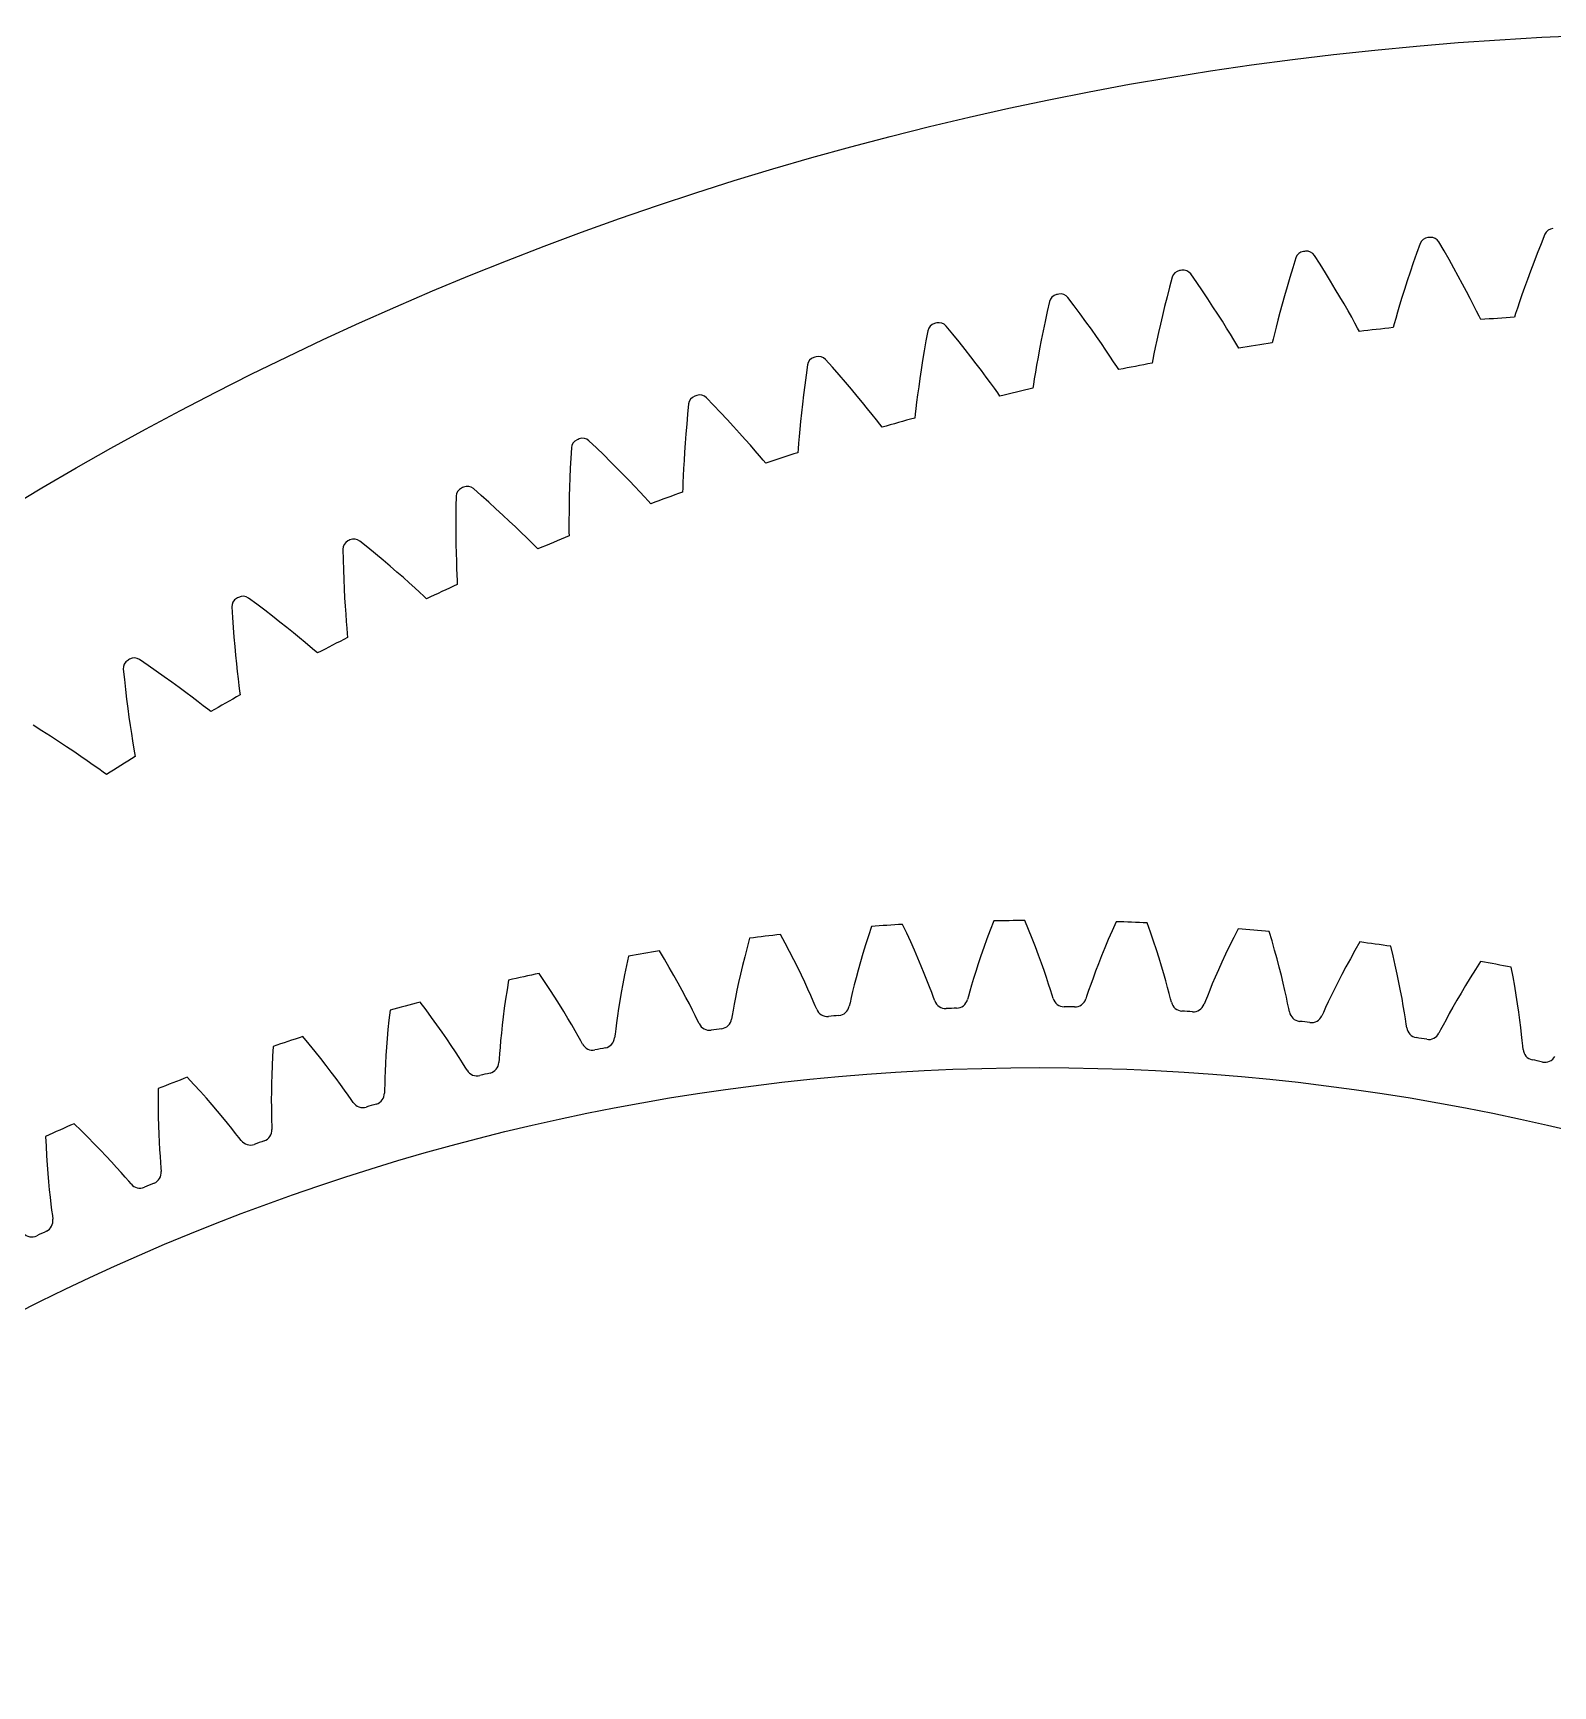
# Model space of a CAD drawing. Header units: millimetres. Extents: x -107 to 107, y -107 to 107.
# Drawn here: x -54.7 to -5.1, y 53.2 to 107.1 of the extents above; entities that cross this region are included whole.
import ezdxf

# ---------------------------------------------------------------- set-up
doc = ezdxf.new("R2010")
doc.units = ezdxf.units.MM

msp = doc.modelspace()

# ---------------------------------------------------------------- linework, layer by layer
at = {"layer": 'journal'}
msp.add_circle((-21.875, 0), 73.3245, dxfattribs=at)
at = {"layer": 'outer'}
msp.add_circle((0, 0), 107.079107, dxfattribs=at)
at = {"layer": 'output_ring'}
for p, q in [((-5.405115, 100.512727), (-5.531711, 100.197564)), ((-12.736417, 99.538612), (-12.918084, 99.825581)), ((-9.587731, 99.891076), (-9.695739, 99.580543)), ((-9.474011, 100.211111), (-9.587731, 99.891076)), ((-8.692094, 99.972992), (-8.861983, 100.267088)), ((-8.529545, 99.687205), (-8.692094, 99.972992)), ((-5.652215, 99.891663), (-5.766123, 99.595781)), ((-5.531711, 100.197564), (-5.652215, 99.891663)), ((-13.627998, 99.420467), (-13.723333, 99.105812)), ((-13.527341, 99.744848), (-13.627998, 99.420467)), ((-12.56242, 99.259647), (-12.736417, 99.538612)), ((-12.396728, 98.989338), (-12.56242, 99.259647)), ((-9.797563, 99.280288), (-9.893153, 98.991193)), ((-9.695739, 99.580543), (-9.797563, 99.280288)), ((-8.374944, 99.410403), (-8.529545, 99.687205)), ((-8.228495, 99.143445), (-8.374944, 99.410403)), ((-5.873351, 99.310797), (-5.973765, 99.037797)), ((-5.766123, 99.595781), (-5.873351, 99.310797)), ((-17.645874, 98.786511), (-17.72838, 98.468251)), ((-17.558446, 99.114704), (-17.645874, 98.786511)), ((-16.759814, 98.940691), (-16.952962, 99.220062)), ((-16.574654, 98.669006), (-16.759814, 98.940691)), ((-13.812905, 98.801678), (-13.896701, 98.508946)), ((-13.723333, 99.105812), (-13.812905, 98.801678)), ((-12.239581, 98.728534), (-12.396728, 98.989338)), ((-12.09131, 98.478279), (-12.239581, 98.728534)), ((-9.982421, 98.714348), (-10.065209, 98.451144)), ((-9.893153, 98.991193), (-9.982421, 98.714348)), ((-8.090487, 98.887386), (-8.228495, 99.143445)), ((-7.961327, 98.643568), (-8.090487, 98.887386)), ((-6.067151, 98.778165), (-6.153168, 98.533746)), ((-5.973765, 99.037797), (-6.067151, 98.778165)), ((-21.560703, 98.321715), (-21.634759, 97.990249)), ((-20.755674, 98.18021), (-20.959985, 98.451524)), ((-20.559657, 97.916252), (-20.755674, 98.18021)), ((-17.805553, 98.160736), (-17.877417, 97.864849)), ((-17.72838, 98.468251), (-17.805553, 98.160736)), ((-16.398144, 98.405634), (-16.574654, 98.669006)), ((-16.230557, 98.151412), (-16.398144, 98.405634)), ((-16.072266, 97.907372), (-16.230557, 98.151412)), ((-13.974677, 98.22871), (-14.04673, 97.962368)), ((-13.896701, 98.508946), (-13.974677, 98.22871)), ((-11.952374, 98.239895), (-12.09131, 98.478279)), ((-11.823445, 98.015135), (-11.952374, 98.239895)), ((-10.14125, 98.20344), (-10.210089, 97.97387)), ((-10.065209, 98.451144), (-10.14125, 98.20344)), ((-7.841612, 98.413768), (-7.961327, 98.643568)), ((-7.732271, 98.200494), (-7.841612, 98.413768)), ((-7.634873, 98.00765), (-7.732271, 98.200494)), ((-6.231253, 98.307154), (-6.300404, 98.102475)), ((-6.153168, 98.533746), (-6.231253, 98.307154)), ((-21.704299, 97.668907), (-21.768946, 97.358517)), ((-21.634759, 97.990249), (-21.704299, 97.668907)), ((-20.372618, 97.660249), (-20.559657, 97.916252)), ((-20.194867, 97.413028), (-20.372618, 97.660249)), ((-17.877417, 97.864849), (-17.943972, 97.581684)), ((-15.923784, 97.674814), (-16.072266, 97.907372)), ((-15.785853, 97.455464), (-15.923784, 97.674814)), ((-14.11267, 97.711786), (-14.172149, 97.479614)), ((-14.04673, 97.962368), (-14.11267, 97.711786)), ((-11.705551, 97.806468), (-11.823445, 98.015135)), ((-11.600417, 97.617729), (-11.705551, 97.806468)), ((-11.511495, 97.456048), (-11.600417, 97.617729)), ((-10.270888, 97.766557), (-10.32186, 97.589216)), ((-10.210089, 97.97387), (-10.270888, 97.766557)), ((-7.552576, 97.842498), (-7.634873, 98.00765)), ((-7.496856, 97.729486), (-7.552576, 97.842498)), ((-6.358521, 97.927346), (-6.397701, 97.80759)), ((-6.300404, 98.102475), (-6.358521, 97.927346)), ((-25.527535, 97.367184), (-25.588097, 97.032989)), ((-24.717433, 97.258419), (-24.932572, 97.521231)), ((-24.51088, 97.002622), (-24.717433, 97.258419)), ((-21.768946, 97.358517), (-21.828761, 97.059961)), ((-20.026815, 97.175603), (-20.194867, 97.413028)), ((-19.869031, 96.949254), (-20.026815, 97.175603)), ((-18.005172, 97.312641), (-18.060903, 97.059592)), ((-17.943972, 97.581684), (-18.005172, 97.312641)), ((-15.659598, 97.251746), (-15.785853, 97.455464)), ((-15.546903, 97.067423), (-15.659598, 97.251746)), ((-14.26824, 97.090747), (-14.297593, 96.968212)), ((-14.224497, 97.270008), (-14.26824, 97.090747)), ((-14.172149, 97.479614), (-14.224497, 97.270008)), ((-11.451241, 97.345387), (-11.511495, 97.456048)), ((-10.32186, 97.589216), (-10.356154, 97.467971)), ((-25.644558, 96.709093), (-25.696573, 96.396338)), ((-25.588097, 97.032989), (-25.644558, 96.709093)), ((-24.31362, 96.754409), (-24.51088, 97.002622)), ((-24.125996, 96.514595), (-24.31362, 96.754409)), ((-21.883785, 96.774331), (-21.934032, 96.503028)), ((-21.828761, 97.059961), (-21.883785, 96.774331)), ((-19.722324, 96.735673), (-19.869031, 96.949254)), ((-19.587917, 96.537239), (-19.722324, 96.735673)), ((-19.467844, 96.357635), (-19.587917, 96.537239)), ((-18.154735, 96.613645), (-18.191178, 96.432758)), ((-18.110924, 96.8252), (-18.154735, 96.613645)), ((-18.060903, 97.059592), (-18.110924, 96.8252)), ((-15.451501, 96.909478), (-15.546903, 97.067423)), ((-15.386812, 96.80135), (-15.451501, 96.909478)), ((-29.452426, 96.252679), (-29.499395, 95.916304)), ((-28.638582, 96.176833), (-28.864194, 96.43071)), ((-28.421832, 95.929617), (-28.638582, 96.176833)), ((-25.744239, 96.095603), (-25.787643, 95.807978)), ((-25.696573, 96.396338), (-25.744239, 96.095603)), ((-23.948461, 96.284175), (-24.125996, 96.514595)), ((-23.781633, 96.064406), (-23.948461, 96.284175)), ((-23.626391, 95.856946), (-23.781633, 96.064406)), ((-22.019943, 96.011703), (-22.055144, 95.798546)), ((-21.979462, 96.247929), (-22.019943, 96.011703)), ((-21.934032, 96.503028), (-21.979462, 96.247929)), ((-19.36612, 96.203686), (-19.467844, 96.357635)), ((-19.297103, 96.098268), (-19.36612, 96.203686)), ((-18.191178, 96.432758), (-18.21554, 96.309134)), ((-29.542683, 95.590386), (-29.581981, 95.27578)), ((-29.499395, 95.916304), (-29.542683, 95.590386)), ((-28.214675, 95.689602), (-28.421832, 95.929617)), ((-28.017486, 95.457589), (-28.214675, 95.689602)), ((-27.830759, 95.234553), (-28.017486, 95.457589)), ((-25.826854, 95.534862), (-25.861909, 95.278131)), ((-25.787643, 95.807978), (-25.826854, 95.534862)), ((-23.484053, 95.664122), (-23.626391, 95.856946)), ((-23.3568, 95.489532), (-23.484053, 95.664122)), ((-23.248921, 95.339832), (-23.3568, 95.489532)), ((-22.084227, 95.616331), (-22.103559, 95.491821)), ((-22.055144, 95.798546), (-22.084227, 95.616331)), ((-33.328926, 94.980031), (-33.362225, 94.642028)), ((-32.512677, 94.937229), (-32.748392, 95.181755)), ((-32.286086, 94.699), (-32.512677, 94.937229)), ((-29.617421, 94.97336), (-29.649133, 94.684212)), ((-29.581981, 95.27578), (-29.617421, 94.97336)), ((-27.655162, 95.021725), (-27.830759, 95.234553)), ((-27.49164, 94.820727), (-27.655162, 95.021725)), ((-25.892784, 95.040459), (-25.919318, 94.82605)), ((-25.861909, 95.278131), (-25.892784, 95.040459)), ((-23.175688, 95.237297), (-23.248921, 95.339832)), ((-33.362225, 94.642028), (-33.392269, 94.314624)), ((-32.069373, 94.467577), (-32.286086, 94.699)), ((-31.862944, 94.243745), (-32.069373, 94.467577)), ((-29.677243, 94.409732), (-29.701865, 94.151791)), ((-29.649133, 94.684212), (-29.677243, 94.409732)), ((-27.341605, 94.633829), (-27.49164, 94.820727)), ((-27.207381, 94.464539), (-27.341605, 94.633829)), ((-27.093524, 94.319334), (-27.207381, 94.464539)), ((-25.940992, 94.642806), (-25.955263, 94.517615)), ((-25.919318, 94.82605), (-25.940992, 94.642806)), ((-33.418785, 93.998684), (-33.44194, 93.695077)), ((-33.392269, 94.314624), (-33.418785, 93.998684)), ((-31.667332, 94.02846), (-31.862944, 94.243745)), ((-31.483254, 93.822923), (-31.667332, 94.02846)), ((-29.723082, 93.913063), (-29.740905, 93.697755)), ((-29.701865, 94.151791), (-29.723082, 93.913063)), ((-27.016196, 94.219852), (-27.093524, 94.319334)), ((-37.150667, 93.551331), (-37.170241, 93.212257)), ((-36.333354, 93.541643), (-36.578785, 93.776415)), ((-36.097295, 93.312792), (-36.333354, 93.541643)), ((-35.871381, 93.090342), (-36.097295, 93.312792)), ((-33.461908, 93.404881), (-33.478872, 93.129487)), ((-33.44194, 93.695077), (-33.461908, 93.404881)), ((-31.31172, 93.628717), (-31.483254, 93.822923)), ((-31.154235, 93.448053), (-31.31172, 93.628717)), ((-31.013261, 93.284342), (-31.154235, 93.448053)), ((-29.755136, 93.513784), (-29.764321, 93.388117)), ((-29.740905, 93.697755), (-29.755136, 93.513784)), ((-37.186992, 92.883904), (-37.200683, 92.567149)), ((-37.170241, 93.212257), (-37.186992, 92.883904)), ((-35.656051, 92.87506), (-35.871381, 93.090342)), ((-35.451875, 92.667879), (-35.656051, 92.87506)), ((-33.493021, 92.87076), (-33.504546, 92.631368)), ((-33.478872, 93.129487), (-33.493021, 92.87076)), ((-30.893612, 93.14387), (-31.013261, 93.284342)), ((-30.812316, 93.047603), (-30.893612, 93.14387)), ((-40.094335, 91.992369), (-40.349079, 92.217002)), ((-37.211515, 92.262852), (-37.219706, 91.972086)), ((-37.200683, 92.567149), (-37.211515, 92.262852)), ((-35.259619, 92.469971), (-35.451875, 92.667879)), ((-35.080356, 92.282876), (-35.259619, 92.469971)), ((-34.915678, 92.108743), (-35.080356, 92.282876)), ((-33.520392, 92.231118), (-33.524478, 92.105183)), ((-33.513629, 92.415515), (-33.520392, 92.231118)), ((-33.504546, 92.631368), (-33.513629, 92.415515)), ((-40.91137, 91.968926), (-40.917186, 91.629337)), ((-39.849196, 91.773272), (-40.094335, 91.992369)), ((-39.614453, 91.56016), (-39.849196, 91.773272)), ((-37.225496, 91.696231), (-37.229148, 91.437143)), ((-37.219706, 91.972086), (-37.225496, 91.696231)), ((-34.768185, 91.950878), (-34.915678, 92.108743)), ((-34.642943, 91.815371), (-34.768185, 91.950878)), ((-34.557812, 91.722478), (-34.642943, 91.815371)), ((-40.920617, 91.300575), (-40.92146, 90.983526)), ((-40.917186, 91.629337), (-40.920617, 91.300575)), ((-39.390575, 91.353781), (-39.614453, 91.56016)), ((-39.17817, 91.155044), (-39.390575, 91.353781)), ((-38.978052, 90.96509), (-39.17817, 91.155044)), ((-37.230962, 91.197481), (-37.23129, 90.981437)), ((-37.229148, 91.437143), (-37.230962, 91.197481)), ((-40.92146, 90.983526), (-40.919951, 90.67904)), ((-40.919951, 90.67904), (-40.916352, 90.388181)), ((-38.791354, 90.785414), (-38.978052, 90.96509)), ((-38.619755, 90.618097), (-38.791354, 90.785414)), ((-38.465986, 90.46634), (-38.619755, 90.618097)), ((-37.23129, 90.981437), (-37.230575, 90.796917)), ((-37.230575, 90.796917), (-37.229553, 90.67092)), ((-44.604855, 90.235417), (-44.596905, 89.895871)), ((-43.789442, 90.291951), (-44.05308, 90.506076)), ((-43.535625, 90.082969), (-43.789442, 90.291951)), ((-43.292438, 89.879545), (-43.535625, 90.082969)), ((-40.916352, 90.388181), (-40.910958, 90.112318)), ((-40.910958, 90.112318), (-40.904107, 89.853295)), ((-38.335354, 90.33602), (-38.465986, 90.46634)), ((-38.246529, 90.246653), (-38.335354, 90.33602)), ((-44.596905, 89.895871), (-44.58701, 89.56724)), ((-44.58701, 89.56724), (-44.575003, 89.250417)), ((-43.060381, 89.682408), (-43.292438, 89.879545)), ((-42.840096, 89.492443), (-43.060381, 89.682408)), ((-40.904107, 89.853295), (-40.896207, 89.613756)), ((-40.896207, 89.613756), (-40.88778, 89.397876)), ((-44.575003, 89.250417), (-44.561156, 88.946243)), ((-42.632445, 89.310755), (-42.840096, 89.492443)), ((-42.438619, 89.138792), (-42.632445, 89.310755)), ((-42.26038, 88.978567), (-42.438619, 89.138792)), ((-40.88778, 89.397876), (-40.879587, 89.213537)), ((-40.879587, 89.213537), (-40.873461, 89.087684)), ((-47.412602, 88.443184), (-47.684701, 88.646449)), ((-47.150525, 88.244659), (-47.412602, 88.443184)), ((-44.561156, 88.946243), (-44.545773, 88.655768)), ((-44.545773, 88.655768), (-44.529203, 88.38035)), ((-42.100587, 88.833166), (-42.26038, 88.978567)), ((-41.964781, 88.708246), (-42.100587, 88.833166)), ((-41.872407, 88.622552), (-41.964781, 88.708246)), ((-48.225055, 88.353651), (-48.20335, 88.014707)), ((-48.20335, 88.014707), (-48.180146, 87.686746)), ((-46.899294, 88.051258), (-47.150525, 88.244659)), ((-46.659438, 87.863688), (-46.899294, 88.051258)), ((-44.529203, 88.38035), (-44.511861, 88.121818)), ((-44.511861, 88.121818), (-44.494261, 87.882796)), ((-48.180146, 87.686746), (-48.15531, 87.37067)), ((-48.15531, 87.37067), (-48.129147, 87.067307)), ((-46.431636, 87.682805), (-46.659438, 87.863688)), ((-46.216792, 87.509681), (-46.431636, 87.682805)), ((-46.016157, 87.345715), (-46.216792, 87.509681)), ((-44.494261, 87.882796), (-44.477091, 87.667435)), ((-44.477091, 87.667435), (-44.461435, 87.483579)), ((-44.461435, 87.483579), (-44.450213, 87.358078)), ((-48.129147, 87.067307), (-48.102005, 86.777695)), ((-45.831571, 87.192845), (-46.016157, 87.345715)), ((-45.666017, 87.054039), (-45.831571, 87.192845)), ((-45.52526, 86.934725), (-45.666017, 87.054039)), ((-45.42949, 86.852845), (-45.52526, 86.934725)), ((-51.766021, 86.326721), (-51.730598, 85.988934)), ((-50.957864, 86.449105), (-51.237977, 86.641176)), ((-50.687957, 86.261364), (-50.957864, 86.449105)), ((-48.102005, 86.777695), (-48.074287, 86.503174)), ((-48.074287, 86.503174), (-48.046482, 86.245557)), ((-51.730598, 85.988934), (-51.694122, 85.662184)), ((-50.429095, 86.078303), (-50.687957, 86.261364)), ((-50.181834, 85.900607), (-50.429095, 86.078303)), ((-49.946889, 85.729105), (-50.181834, 85.900607)), ((-48.046482, 86.245557), (-48.01921, 86.007445)), ((-48.01921, 86.007445), (-47.993327, 85.792956)), ((-47.993327, 85.792956), (-47.970233, 85.609886)), ((-51.694122, 85.662184), (-51.656497, 85.347373)), ((-51.656497, 85.347373), (-51.618062, 85.04532)), ((-49.725206, 85.56483), (-49.946889, 85.729105)), ((-49.51809, 85.409129), (-49.725206, 85.56483)), ((-49.32746, 85.263865), (-49.51809, 85.409129)), ((-49.156417, 85.131882), (-49.32746, 85.263865)), ((-47.970233, 85.609886), (-47.953934, 85.484943)), ((-51.618062, 85.04532), (-51.579205, 84.757045)), ((-51.579205, 84.757045), (-51.540386, 84.483874)), ((-49.010941, 85.018371), (-49.156417, 85.131882)), ((-48.911931, 84.94044), (-49.010941, 85.018371)), ((-54.419402, 84.31299), (-54.707069, 84.493551)), ((-54.142108, 84.136342), (-54.419402, 84.31299)), ((-53.87604, 83.963922), (-54.142108, 84.136342)), ((-51.540386, 84.483874), (-51.502163, 84.227595)), ((-51.502163, 84.227595), (-51.465264, 83.990783)), ((-53.621782, 83.796392), (-53.87604, 83.963922)), ((-53.38008, 83.634552), (-53.621782, 83.796392)), ((-53.151921, 83.479396), (-53.38008, 83.634552)), ((-51.465264, 83.990783), (-51.43071, 83.77752)), ((-51.43071, 83.77752), (-51.400215, 83.595536)), ((-51.400215, 83.595536), (-51.378867, 83.471357)), ((-52.938665, 83.332216), (-53.151921, 83.479396)), ((-52.742305, 83.194797), (-52.938665, 83.332216)), ((-52.566054, 83.069854), (-52.742305, 83.194797)), ((-52.416098, 82.962332), (-52.566054, 83.069854)), ((-52.31401, 82.888477), (-52.416098, 82.962332))]:
    msp.add_line(p, q, dxfattribs=at)
for centre, radius, start, end in [((-9.192303, 100.107956), 0.3, 95.24641, 159.888554), ((0, 0), 100.829107, 95.205203, 95.24641), ((-9.120304, 100.114542), 0.3, 30.563059, 95.205203), ((-5.127819, 100.398241), 0.3, 92.923829, 157.565973), ((-13.241685, 99.653195), 0.3, 97.568991, 162.211134), ((0, 0), 100.829107, 97.527784, 97.568991), ((-13.170011, 99.662692), 0.3, 32.88564, 97.527784), ((-17.26931, 99.034703), 0.3, 99.891571, 164.533715), ((0, 0), 100.829107, 99.850364, 99.891571), ((-17.19808, 99.047097), 0.3, 35.20822, 99.850364), ((-21.268562, 98.253497), 0.3, 102.214152, 166.856296), ((0, 0), 100.829107, 102.172945, 102.214152), ((-21.197893, 98.268768), 0.3, 37.530801, 102.172945), ((0, 0), 100.829107, 104.495526, 104.536732), ((-25.162878, 97.328983), 0.3, 39.853382, 104.495526), ((0, 0), 98.016607, 93.742448, 94.386584), ((-25.23287, 97.310861), 0.3, 104.536732, 169.178876), ((0, 0), 98.016607, 96.065028, 96.709165), ((0, 0), 98.016607, 98.387609, 99.031746), ((-29.15572, 96.208344), 0.3, 106.859313, 171.501457), ((0, 0), 100.829107, 106.818106, 106.859313), ((-29.08652, 96.229287), 0.3, 42.175962, 106.818106), ((0, 0), 98.016607, 100.71019, 101.354326), ((0, 0), 98.016607, 103.03277, 103.676907), ((-33.030667, 94.947756), 0.3, 109.181894, 173.824038), ((0, 0), 100.829107, 109.140687, 109.181894), ((-32.962373, 94.971487), 0.3, 44.498543, 109.140687), ((0, 0), 98.016607, 105.355351, 105.999488), ((0, 0), 100.829107, 111.463268, 111.504474), ((-36.784069, 93.557649), 0.3, 46.821124, 111.463268), ((-36.851345, 93.53117), 0.3, 111.504474, 176.146618), ((0, 0), 98.016607, 107.677932, 108.322068), ((-40.611477, 91.960912), 0.3, 113.827055, 178.469199), ((0, 0), 100.829107, 113.785848, 113.827055), ((-40.545328, 91.990096), 0.3, 49.143704, 113.785848), ((0, 0), 98.016607, 110.000512, 110.644649), ((0, 0), 98.016607, 112.323093, 112.96723), ((-44.304884, 90.239563), 0.3, 116.149636, 180.79178), ((0, 0), 100.829107, 116.108429, 116.149636), ((-44.239972, 90.271403), 0.3, 51.466285, 116.108429), ((0, 0), 98.016607, 114.645674, 115.28981), ((-47.925498, 88.36995), 0.3, 118.472216, 183.11436), ((0, 0), 100.829107, 118.431009, 118.472216), ((-47.86193, 88.404395), 0.3, 53.788866, 118.431009), ((0, 0), 98.016607, 116.968254, 117.612391), ((-51.46737, 86.355146), 0.3, 120.794797, 185.436941), ((0, 0), 100.829107, 120.75359, 120.794797), ((-51.405251, 86.392138), 0.3, 56.111446, 120.75359), ((0, 0), 98.016607, 119.290835, 119.934972), ((0, 0), 98.016607, 121.613416, 122.257552)]:
    msp.add_arc(centre, radius, start, end, dxfattribs=at)
at = {"layer": 'thin_ring_external'}
for p, q in [((-30.177713, 77.384402), (-30.329353, 77.666206)), ((-27.367479, 77.93169), (-27.466586, 77.62741)), ((-26.215589, 77.7074), (-26.352642, 77.996579)), ((-26.086136, 77.426407), (-26.215589, 77.7074)), ((-23.49559, 77.811659), (-23.603154, 77.521582)), ((-23.381076, 78.110482), (-23.49559, 77.811659)), ((-22.242141, 77.827668), (-22.364249, 78.123468)), ((-22.127205, 77.540431), (-22.242141, 77.827668)), ((-19.520367, 77.792907), (-19.642602, 77.5087)), ((-19.390744, 78.085492), (-19.520367, 77.792907)), ((-18.267735, 77.744892), (-18.374581, 78.046542)), ((-18.167615, 77.452162), (-18.267735, 77.744892)), ((-15.406893, 77.856787), (-15.551286, 77.571202)), ((-14.302741, 77.45929), (-14.394044, 77.766001)), ((-34.118176, 76.859517), (-34.284007, 77.133211)), ((-31.422994, 77.24064), (-31.500412, 76.941105)), ((-31.339553, 77.549583), (-31.422994, 77.24064)), ((-30.034081, 77.110385), (-30.177713, 77.384402)), ((-27.559198, 77.332219), (-27.645371, 77.046816)), ((-27.466586, 77.62741), (-27.559198, 77.332219)), ((-25.964316, 77.154303), (-26.086136, 77.426407)), ((-25.850192, 76.89193), (-25.964316, 77.154303)), ((-23.703787, 77.240951), (-23.797491, 76.970611)), ((-23.603154, 77.521582), (-23.703787, 77.240951)), ((-22.019437, 77.262462), (-22.127205, 77.540431)), ((-21.918859, 76.994604), (-22.019437, 77.262462)), ((-19.757433, 77.233574), (-19.864819, 76.968371)), ((-19.642602, 77.5087), (-19.757433, 77.233574)), ((-18.074181, 77.169053), (-18.167615, 77.452162)), ((-17.987412, 76.896409), (-18.074181, 77.169053)), ((-15.687873, 77.293606), (-15.816603, 77.024703)), ((-15.551286, 77.571202), (-15.687873, 77.293606)), ((-14.217698, 77.161829), (-14.302741, 77.45929)), ((-14.138841, 76.874318), (-14.217698, 77.161829)), ((-11.598703, 77.147122), (-11.749287, 76.876863)), ((-11.439916, 77.424961), (-11.598703, 77.147122)), ((-10.357501, 76.971604), (-10.433024, 77.282578)), ((-35.354492, 76.652358), (-35.416515, 76.34926)), ((-35.286935, 76.965159), (-35.354492, 76.652358)), ((-33.96074, 76.593192), (-34.118176, 76.859517)), ((-33.811804, 76.334931), (-33.96074, 76.593192)), ((-31.5719, 76.651674), (-31.637544, 76.373187)), ((-31.500412, 76.941105), (-31.5719, 76.651674)), ((-29.898526, 76.844857), (-30.034081, 77.110385)), ((-29.771155, 76.588653), (-29.898526, 76.844857)), ((-29.65213, 76.3428), (-29.771155, 76.588653)), ((-27.725149, 76.772044), (-27.798554, 76.508943)), ((-27.645371, 77.046816), (-27.725149, 76.772044)), ((-25.743877, 76.64032), (-25.850192, 76.89193)), ((-25.645551, 76.400786), (-25.743877, 76.64032)), ((-23.884235, 76.711602), (-23.963936, 76.465244)), ((-23.797491, 76.970611), (-23.884235, 76.711602)), ((-21.82553, 76.737894), (-21.918859, 76.994604)), ((-21.739563, 76.493652), (-21.82553, 76.737894)), ((-19.964674, 76.714128), (-20.05685, 76.472161)), ((-19.864819, 76.968371), (-19.964674, 76.714128)), ((-17.907312, 76.635268), (-17.987412, 76.896409)), ((-17.833929, 76.386955), (-17.907312, 76.635268)), ((-15.93739, 76.765329), (-16.050097, 76.516517)), ((-15.816603, 77.024703), (-15.93739, 76.765329)), ((-14.066107, 76.597599), (-14.138841, 76.874318)), ((-13.999445, 76.332709), (-14.066107, 76.597599)), ((-11.891579, 76.614883), (-12.025452, 76.362015)), ((-11.749287, 76.876863), (-11.891579, 76.614883)), ((-10.287757, 76.670189), (-10.357501, 76.971604)), ((-10.223685, 76.379027), (-10.287757, 76.670189)), ((-7.500164, 76.791143), (-7.67293, 76.521774)), ((-6.442309, 76.283109), (-6.501855, 76.597533)), ((-39.199326, 76.179941), (-39.250823, 75.864098)), ((-38.026698, 76.134114), (-38.206288, 76.398983)), ((-37.855869, 75.876175), (-38.026698, 76.134114)), ((-35.473131, 76.056557), (-35.524469, 75.775082)), ((-35.416515, 76.34926), (-35.473131, 76.056557)), ((-33.671517, 76.085565), (-33.811804, 76.334931)), ((-33.540094, 75.84611), (-33.671517, 76.085565)), ((-31.697419, 76.106681), (-31.751579, 75.853479)), ((-31.637544, 76.373187), (-31.697419, 76.106681)), ((-29.541702, 76.108599), (-29.65213, 76.3428)), ((-29.440259, 75.887772), (-29.541702, 76.108599)), ((-27.865571, 76.258837), (-27.926125, 76.023489)), ((-27.798554, 76.508943), (-27.865571, 76.258837)), ((-25.555516, 76.175067), (-25.645551, 76.400786)), ((-25.474284, 75.965621), (-25.555516, 76.175067)), ((-24.036428, 76.233295), (-24.101389, 76.018245)), ((-23.963936, 76.465244), (-24.036428, 76.233295)), ((-21.661171, 76.263631), (-21.739563, 76.493652)), ((-21.590739, 76.05031), (-21.661171, 76.263631)), ((-21.529011, 75.857556), (-21.590739, 76.05031)), ((-20.141091, 76.244217), (-20.216948, 76.032765)), ((-20.05685, 76.472161), (-20.141091, 76.244217)), ((-17.767384, 76.153231), (-17.833929, 76.386955)), ((-17.707936, 75.936592), (-17.767384, 76.153231)), ((-16.250278, 76.056226), (-16.336832, 75.848923)), ((-16.154508, 76.279572), (-16.250278, 76.056226)), ((-16.050097, 76.516517), (-16.154508, 76.279572)), ((-13.938837, 76.080973), (-13.999445, 76.332709)), ((-13.884313, 75.844156), (-13.938837, 76.080973)), ((-12.150716, 76.119282), (-12.267089, 75.887978)), ((-12.025452, 76.362015), (-12.150716, 76.119282)), ((-10.165174, 76.098955), (-10.223685, 76.379027)), ((-10.112125, 75.831007), (-10.165174, 76.098955)), ((-7.837117, 76.259556), (-7.9926, 76.005184)), ((-7.67293, 76.521774), (-7.837117, 76.259556)), ((-6.388047, 75.978526), (-6.442309, 76.283109)), ((-39.297289, 75.558229), (-39.338886, 75.263017)), ((-39.250823, 75.864098), (-39.297289, 75.558229)), ((-37.69394, 75.625856), (-37.855869, 75.876175)), ((-37.541103, 75.383979), (-37.69394, 75.625856)), ((-35.570658, 75.505866), (-35.611819, 75.250229)), ((-35.524469, 75.775082), (-35.570658, 75.505866)), ((-33.417852, 75.617853), (-33.540094, 75.84611)), ((-33.305266, 75.402494), (-33.417852, 75.617853)), ((-31.800037, 75.615347), (-31.842726, 75.394793)), ((-31.751579, 75.853479), (-31.800037, 75.615347)), ((-29.348439, 75.682747), (-29.440259, 75.887772)), ((-29.267374, 75.497294), (-29.348439, 75.682747)), ((-28.026813, 75.60849), (-28.065397, 75.44007)), ((-27.980021, 75.805403), (-28.026813, 75.60849)), ((-27.926125, 76.023489), (-27.980021, 75.805403)), ((-25.402794, 75.776271), (-25.474284, 75.965621)), ((-25.343074, 75.614136), (-25.402794, 75.776271)), ((-25.301126, 75.503288), (-25.343074, 75.614136)), ((-24.205308, 75.657748), (-24.238647, 75.544014)), ((-24.158174, 75.823978), (-24.205308, 75.657748)), ((-24.101389, 76.018245), (-24.158174, 75.823978)), ((-21.477647, 75.692584), (-21.529011, 75.857556)), ((-21.441414, 75.579739), (-21.477647, 75.692584)), ((-20.339138, 75.678043), (-20.378242, 75.56616)), ((-20.283579, 75.84165), (-20.339138, 75.678043)), ((-20.216948, 76.032765), (-20.283579, 75.84165)), ((-17.65613, 75.740938), (-17.707936, 75.936592)), ((-17.613257, 75.573558), (-17.65613, 75.740938)), ((-17.582833, 75.45901), (-17.613257, 75.573558)), ((-16.476976, 75.500904), (-16.521741, 75.391163)), ((-16.413135, 75.66146), (-16.476976, 75.500904)), ((-16.336832, 75.848923), (-16.413135, 75.66146)), ((-13.836004, 75.624764), (-13.884313, 75.844156)), ((-13.794256, 75.42672), (-13.836004, 75.624764)), ((-12.374139, 75.669814), (-12.471165, 75.4672)), ((-12.267089, 75.887978), (-12.374139, 75.669814)), ((-10.064449, 75.576504), (-10.112125, 75.831007)), ((-10.022088, 75.337212), (-10.064449, 75.576504)), ((-8.276705, 75.523461), (-8.404737, 75.298401)), ((-8.13921, 75.759482), (-8.276705, 75.523461)), ((-7.9926, 76.005184), (-8.13921, 75.759482)), ((-6.338924, 75.684472), (-6.388047, 75.978526)), ((-6.294791, 75.401778), (-6.338924, 75.684472)), ((-43.066521, 75.195978), (-43.101824, 74.877918)), ((-41.893082, 75.210086), (-42.085962, 75.46544)), ((-41.709305, 74.961206), (-41.893082, 75.210086)), ((-41.534806, 74.719482), (-41.709305, 74.961206)), ((-39.375785, 74.979287), (-39.408167, 74.708064)), ((-39.338886, 75.263017), (-39.375785, 74.979287)), ((-37.397625, 75.151547), (-37.541103, 75.383979)), ((-37.263887, 74.929829), (-37.397625, 75.151547)), ((-35.648055, 75.009933), (-35.679427, 74.787487)), ((-35.611819, 75.250229), (-35.648055, 75.009933)), ((-33.203096, 75.202425), (-33.305266, 75.402494)), ((-33.112667, 75.021353), (-33.203096, 75.202425)), ((-33.036723, 74.866154), (-33.112667, 75.021353)), ((-31.909337, 75.025577), (-31.930904, 74.909036)), ((-31.879403, 75.195748), (-31.909337, 75.025577)), ((-31.842726, 75.394793), (-31.879403, 75.195748)), ((-29.199453, 75.33842), (-29.267374, 75.497294)), ((-29.151899, 75.229859), (-29.199453, 75.33842)), ((-28.065397, 75.44007), (-28.092886, 75.324782)), ((-13.759986, 75.25737), (-13.794256, 75.42672)), ((-13.73545, 75.141417), (-13.759986, 75.25737)), ((-12.628896, 75.126791), (-12.679207, 75.019479)), ((-12.55694, 75.283878), (-12.628896, 75.126791)), ((-12.471165, 75.4672), (-12.55694, 75.283878)), ((-9.985045, 75.11564), (-10.022088, 75.337212)), ((-9.953464, 74.915723), (-9.985045, 75.11564)), ((-8.522786, 75.085987), (-8.630032, 74.888592)), ((-8.404737, 75.298401), (-8.522786, 75.085987)), ((-6.255493, 75.13147), (-6.294791, 75.401778)), ((-6.220874, 74.874865), (-6.255493, 75.13147)), ((-43.132611, 74.570075), (-43.159079, 74.273124)), ((-43.101824, 74.877918), (-43.132611, 74.570075)), ((-41.369818, 74.485724), (-41.534806, 74.719482)), ((-41.214659, 74.260921), (-41.369818, 74.485724)), ((-39.436221, 74.450659), (-39.46014, 74.208826)), ((-39.408167, 74.708064), (-39.436221, 74.450659)), ((-37.140452, 74.7205), (-37.263887, 74.929829)), ((-37.0282, 74.525908), (-37.140452, 74.7205)), ((-36.928643, 74.34969), (-37.0282, 74.525908)), ((-35.705892, 74.586828), (-35.727099, 74.415351)), ((-35.679427, 74.787487), (-35.705892, 74.586828)), ((-32.983688, 74.760163), (-33.036723, 74.866154)), ((-9.927885, 74.744843), (-9.953464, 74.915723)), ((-9.909302, 74.62779), (-9.927885, 74.744843)), ((-8.804939, 74.556681), (-8.860663, 74.452078)), ((-8.725056, 74.709889), (-8.804939, 74.556681)), ((-8.630032, 74.888592), (-8.725056, 74.709889)), ((-6.190787, 74.633722), (-6.220874, 74.874865)), ((-6.165106, 74.410548), (-6.190787, 74.633722)), ((-46.878429, 74.015837), (-46.897445, 73.69639)), ((-45.707242, 74.089844), (-45.912908, 74.335016)), ((-45.510996, 73.850672), (-45.707242, 74.089844)), ((-43.181443, 73.987881), (-43.199935, 73.715358)), ((-43.159079, 74.273124), (-43.181443, 73.987881)), ((-41.069775, 74.046322), (-41.214659, 74.260921)), ((-40.935812, 73.843568), (-41.069775, 74.046322)), ((-39.480113, 73.985069), (-39.496298, 73.783321)), ((-39.46014, 74.208826), (-39.480113, 73.985069)), ((-36.844873, 74.198572), (-36.928643, 74.34969)), ((-36.786496, 74.095426), (-36.844873, 74.198572)), ((-35.727099, 74.415351), (-35.742686, 74.297861)), ((-6.143774, 74.209279), (-6.165106, 74.410548)), ((-6.126954, 74.037316), (-6.143774, 74.209279)), ((-6.114372, 73.919466), (-6.126954, 74.037316)), ((-46.912474, 73.387377), (-46.923745, 73.089461)), ((-46.897445, 73.69639), (-46.912474, 73.387377)), ((-45.324382, 73.618173), (-45.510996, 73.850672)), ((-45.147673, 73.393145), (-45.324382, 73.618173)), ((-44.981239, 73.176558), (-45.147673, 73.393145)), ((-43.214809, 73.456856), (-43.226348, 73.214118)), ((-43.199935, 73.715358), (-43.214809, 73.456856)), ((-40.81377, 73.654962), (-40.935812, 73.843568)), ((-40.705346, 73.484057), (-40.81377, 73.654962)), ((-40.613969, 73.337413), (-40.705346, 73.484057)), ((-39.508721, 73.610984), (-39.518289, 73.492852)), ((-39.496298, 73.783321), (-39.508721, 73.610984)), ((-49.459225, 72.776309), (-49.677142, 73.01066)), ((-46.931515, 72.803448), (-46.936067, 72.530337)), ((-46.923745, 73.089461), (-46.931515, 72.803448)), ((-44.825585, 72.969636), (-44.981239, 73.176558)), ((-44.681444, 72.773987), (-44.825585, 72.969636)), ((-43.23487, 72.989632), (-43.240733, 72.787321)), ((-43.226348, 73.214118), (-43.23487, 72.989632)), ((-40.550401, 73.237383), (-40.613969, 73.337413)), ((-50.625106, 72.642598), (-50.627786, 72.322596)), ((-50.627786, 72.322596), (-50.627017, 72.013219)), ((-49.251024, 72.54747), (-49.459225, 72.776309)), ((-49.052781, 72.324803), (-49.251024, 72.54747)), ((-48.864813, 72.109091), (-49.052781, 72.324803)), ((-46.936067, 72.530337), (-46.937723, 72.271412)), ((-46.937723, 72.271412), (-46.936853, 72.028401)), ((-44.549932, 72.591858), (-44.681444, 72.773987)), ((-44.432922, 72.426713), (-44.549932, 72.591858)), ((-44.334177, 72.284926), (-44.432922, 72.426713)), ((-44.265585, 72.188272), (-44.334177, 72.284926)), ((-43.24434, 72.614575), (-43.247863, 72.496107)), ((-43.240733, 72.787321), (-43.24434, 72.614575)), ((-50.627017, 72.013219), (-50.623062, 71.715116)), ((-48.687536, 71.901285), (-48.864813, 72.109091)), ((-48.521521, 71.702581), (-48.687536, 71.901285)), ((-46.936853, 72.028401), (-46.933901, 71.803773)), ((-46.933901, 71.803773), (-46.929426, 71.601427)), ((-53.139245, 71.27291), (-53.368844, 71.495828)), ((-52.91963, 71.055), (-53.139245, 71.27291)), ((-50.623062, 71.715116), (-50.616218, 71.429079)), ((-50.616218, 71.429079), (-50.606819, 71.156092)), ((-48.367578, 71.514547), (-48.521521, 71.702581)), ((-48.226937, 71.339371), (-48.367578, 71.514547)), ((-48.101648, 71.180415), (-48.226937, 71.339371)), ((-46.929426, 71.601427), (-46.924208, 71.428722)), ((-46.924208, 71.428722), (-46.921678, 71.310229)), ((-54.296777, 71.079842), (-54.283115, 70.760121)), ((-54.283115, 70.760121), (-54.266549, 70.451186)), ((-52.710277, 70.842746), (-52.91963, 71.055)), ((-52.511539, 70.636913), (-52.710277, 70.842746)), ((-50.606819, 71.156092), (-50.595251, 70.897421)), ((-50.595251, 70.897421), (-50.581974, 70.654771)), ((-50.581974, 70.654771), (-50.567557, 70.430587)), ((-47.995792, 71.043855), (-48.101648, 71.180415)), ((-47.922353, 70.95083), (-47.995792, 71.043855)), ((-54.266549, 70.451186), (-54.247378, 70.153675)), ((-54.247378, 70.153675), (-54.225938, 69.868361)), ((-52.323883, 70.43843), (-52.511539, 70.636913)), ((-52.147938, 70.248462), (-52.323883, 70.43843)), ((-51.984595, 70.068533), (-52.147938, 70.248462)), ((-50.567557, 70.430587), (-50.552755, 70.228733)), ((-50.552755, 70.228733), (-50.538726, 70.05652)), ((-54.225938, 69.868361), (-54.202612, 69.596209)), ((-54.202612, 69.596209), (-54.177852, 69.338466)), ((-51.835193, 69.900767), (-51.984595, 70.068533)), ((-51.701951, 69.748416), (-51.835193, 69.900767)), ((-51.58926, 69.617439), (-51.701951, 69.748416)), ((-51.511168, 69.528285), (-51.58926, 69.617439)), ((-50.538726, 70.05652), (-50.530149, 69.938311)), ((-54.177852, 69.338466), (-54.152202, 69.096811)), ((-54.152202, 69.096811), (-54.126356, 68.873656)), ((-54.126356, 68.873656), (-54.101268, 68.67282)), ((-54.101268, 68.67282), (-54.078463, 68.501548)), ((-54.078463, 68.501548), (-54.063861, 68.383932))]:
    msp.add_line(p, q, dxfattribs=at)
for centre, radius, start, end in [((-21.875, 0), 78.125, 96.21247, 96.958262), ((-21.875, 0), 78.125, 93.28564, 94.031433), ((-21.875, 0), 78.125, 90.358811, 91.104604), ((-21.875, 0), 78.125, 87.431982, 88.177774), ((-21.875, 0), 78.125, 84.505153, 85.250945), ((-21.875, 0), 78.125, 99.139299, 99.885091), ((-21.875, 0), 78.125, 81.578323, 82.324116), ((-21.875, 0), 78.125, 78.651494, 79.397286), ((-21.875, 0), 78.125, 102.066128, 102.811921), ((-24.946479, 75.625152), 0.375, 198.963802, 272.325762), ((-24.601582, 75.638373), 0.375, 272.064482, 345.426442), ((-21.081008, 75.683335), 0.375, 196.036973, 269.398933), ((-20.735885, 75.678928), 0.375, 269.137652, 342.499612), ((-21.875, 0), 78.125, 104.992957, 105.73875), ((-28.803938, 75.369672), 0.375, 201.890632, 275.252592), ((-21.875, 0), 75.3125, 94.991311, 95.252592), ((-28.460165, 75.400486), 0.375, 274.991311, 348.353271), ((-21.875, 0), 75.3125, 92.064482, 92.325762), ((-21.875, 0), 75.3125, 89.137652, 89.398933), ((-17.217607, 75.544069), 0.375, 193.110144, 266.472104), ((-21.875, 0), 75.3125, 86.210823, 86.472104), ((-16.87316, 75.522045), 0.375, 266.210823, 339.572783), ((-13.366358, 75.207717), 0.375, 190.183314, 263.545275), ((-13.023484, 75.168134), 0.375, 263.283994, 336.645954), ((-32.64332, 74.917561), 0.375, 204.817461, 278.179421), ((-21.875, 0), 75.3125, 97.91814, 98.179421), ((-32.301569, 74.965888), 0.375, 277.91814, 351.2801), ((-21.875, 0), 75.3125, 83.283994, 83.545275), ((-9.537306, 74.675156), 0.375, 187.256485, 260.618445), ((-9.196901, 74.618117), 0.375, 260.357164, 333.719125), ((-21.875, 0), 78.125, 107.919787, 108.665579), ((-36.454608, 74.269999), 0.375, 207.74429, 281.10625), ((-21.875, 0), 75.3125, 100.844969, 101.10625), ((-36.115771, 74.335712), 0.375, 280.844969, 354.206929), ((-21.875, 0), 75.3125, 80.357164, 80.618445), ((-5.740442, 73.947777), 0.375, 184.329656, 257.691616), ((-39.89282, 73.511603), 0.375, 283.771799, 357.133759), ((-21.875, 0), 75.3125, 77.430335, 77.691616), ((-5.403393, 73.873431), 0.375, 257.430335, 330.792295), ((-21.875, 0), 78.125, 110.846616, 111.592408), ((-40.22786, 73.428674), 0.375, 210.671119, 284.033079), ((-21.875, 0), 75.3125, 103.771799, 104.033079), ((-43.622863, 72.495711), 0.375, 286.698628, 0.060588), ((-43.953232, 72.395783), 0.375, 213.597949, 286.959909), ((-21.875, 0), 75.3125, 106.698628, 106.959909), ((-21.875, 0), 78.125, 113.773445, 114.519238), ((-47.296168, 71.290686), 0.375, 289.625457, 2.987417), ((-47.621004, 71.174019), 0.375, 216.524778, 289.886738), ((-21.875, 0), 75.3125, 109.625457, 109.886738), ((-50.903153, 69.899671), 0.375, 292.552286, 5.914247), ((-51.221607, 69.76657), 0.375, 219.451607, 292.813567), ((-21.875, 0), 75.3125, 112.552286, 112.813567), ((-21.875, 0), 75.3125, 115.479116, 115.740397), ((-54.434406, 68.326296), 0.375, 295.479116, 8.841076), ((-54.745649, 68.177108), 0.375, 222.378436, 295.740397)]:
    msp.add_arc(centre, radius, start, end, dxfattribs=at)

doc.saveas('drawing.dxf')
